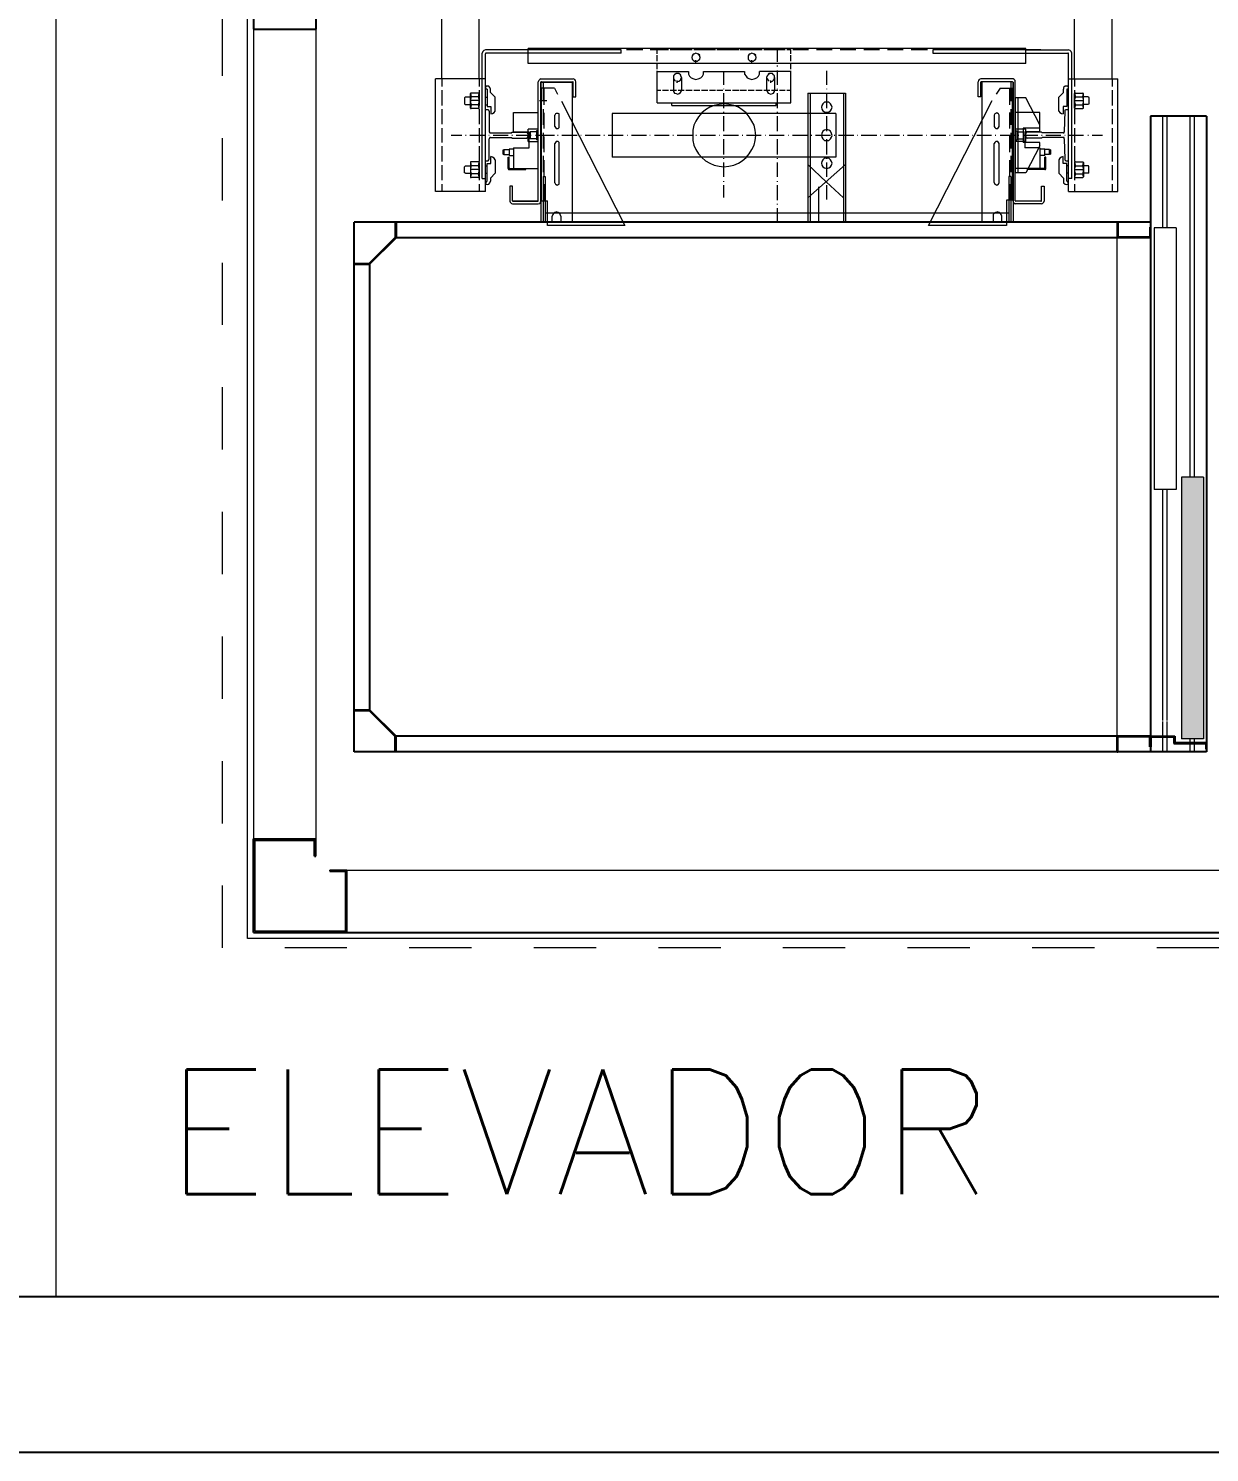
# Model space of a CAD drawing. Extents: x -31 to 207, y 425 to 518.
# Drawn here: x 99.252 to 101.148, y 493.317 to 495.603 of the extents above; entities that cross this region are included whole.
import ezdxf

# ---------------------------------------------------------------- set-up
doc = ezdxf.new("R2010")
doc.units = 0
doc.header["$LTSCALE"] = 0.01
doc.header["$MEASUREMENT"] = 0
doc.linetypes.add('HIDDEN', pattern=[0.375, 0.25, -0.125])
for name, color, linetype, lineweight in [('2COTA', 1, 'CONTINUOUS', 9), ('2H', 1, 'HIDDEN', 15), ('3', 1, 'CONTINUOUS', 25), ('AR-ESQ-VT1', 1, 'CONTINUOUS', 9), ('P', 1, 'CONTINUOUS', 18)]:
    doc.layers.add(name, color=color, linetype=linetype, lineweight=lineweight)
for name, color, linetype in [('47', 1, 'CONTINUOUS'), ('AR-ELV', 2, 'CONTINUOUS'), ('BANC', 2, 'CONTINUOUS'), ('PAREDE', 1, 'CONTINUOUS'), ('TEXTO', 2, 'CONTINUOUS')]:
    doc.layers.add(name, color=color, linetype=linetype)
doc.styles.add('UNB-100', font='simplex.shx', dxfattribs={"height": 0.2})

msp = doc.modelspace()

# ---------------------------------------------------------------- hatches: boundary and pattern name
at = {"layer": '2COTA', "lineweight": 9, "ltscale": 35}
msp.add_hatch(color=256, dxfattribs=at).paths.add_polyline_path([(101.1384, 494.8827), (101.1034, 494.8827), (101.1034, 494.4627), (101.1384, 494.4627)])

# ---------------------------------------------------------------- linework, layer by layer
at = {"layer": '2COTA'}
msp.add_line((99.2961, 496.7084), (99.2961, 493.5669), dxfattribs=at)
at = {"layer": '2COTA', "ltscale": 35}
for p, q in [((101.0733, 495.2827), (101.0733, 495.4619)), ((101.0804, 495.2827), (101.0804, 495.4619)), ((101.1172, 494.8827), (101.1172, 495.4619)), ((101.1243, 494.8827), (101.1243, 495.4619)), ((101.0945, 495.2827), (101.0595, 495.2827)), ((101.1384, 494.8827), (101.1034, 494.8827)), ((101.1384, 494.8827), (101.1034, 494.8827)), ((101.1384, 494.8827), (101.1034, 494.8827)), ((101.0945, 494.8627), (101.0595, 494.8627)), ((101.0733, 494.4919), (101.0733, 494.8627)), ((101.0804, 494.4919), (101.0804, 494.8627)), ((101.0733, 494.4419), (101.0733, 494.4906)), ((101.0804, 494.4419), (101.0804, 494.4906)), ((101.0733, 494.4564), (101.0733, 494.4627)), ((101.0804, 494.4564), (101.0804, 494.4627)), ((101.1384, 494.4627), (101.1034, 494.4627)), ((101.1172, 494.4419), (101.1172, 494.4627)), ((101.1172, 494.4564), (101.1172, 494.4627)), ((101.1243, 494.4419), (101.1243, 494.4627)), ((101.1243, 494.4564), (101.1243, 494.4627))]:
    msp.add_line(p, q, dxfattribs=at)
at = {"layer": '2COTA', "lineweight": 9, "ltscale": 35}
msp.add_line((100.9997, 494.4669), (100.9997, 495.2669), dxfattribs=at)
at = {"layer": '2COTA', "linetype": 'Continuous'}
for p, q in [((101.0595, 495.2827), (101.0595, 494.8627)), ((101.0945, 495.2827), (101.0945, 494.8627)), ((101.1034, 494.8827), (101.1034, 494.4627)), ((101.1384, 494.8827), (101.1384, 494.4627))]:
    msp.add_line(p, q, dxfattribs=at)
at = {"layer": '2COTA', "ltscale": 0.5}
msp.add_line((101.0534, 494.953), (101.0534, 494.668), dxfattribs=at)
at = {"layer": '2H', "lineweight": 9, "ltscale": 20}
for p, q in [((99.5634, 494.1269), (99.5634, 495.7769)), ((101.3634, 494.1269), (99.5634, 494.1269))]:
    msp.add_line(p, q, dxfattribs=at)
at = {"layer": '3'}
for p, q in [((99.8409, 495.2919), (99.8409, 495.2674)), ((99.8422, 495.2919), (99.8422, 495.2669)), ((100.9997, 495.2919), (100.9997, 495.2669)), ((100.9997, 495.2919), (101.001, 495.2919)), ((100.9997, 495.2919), (101.001, 495.2919)), ((101.001, 495.2919), (101.001, 495.2681)), ((101.0534, 495.2669), (100.9997, 495.2669)), ((101.0522, 495.2681), (101.001, 495.2681)), ((101.0272, 495.2669), (101.0022, 495.2669)), ((101.0272, 495.2669), (101.0022, 495.2669)), ((101.0534, 495.284), (101.0522, 495.284)), ((99.7747, 495.2244), (99.7747, 495.2257)), ((99.7747, 495.2244), (99.7747, 495.2257)), ((99.7747, 495.2257), (99.7992, 495.2257)), ((99.7747, 495.2257), (99.7992, 495.2257)), ((99.7747, 495.2244), (99.7997, 495.2244)), ((99.7747, 495.2244), (99.7997, 495.2244)), ((99.7747, 494.5093), (99.7997, 494.5093)), ((99.7747, 494.5093), (99.7997, 494.5093)), ((99.7747, 494.508), (99.7992, 494.508)), ((99.7747, 494.508), (99.7992, 494.508)), ((99.8409, 494.4419), (99.8409, 494.4663)), ((99.8422, 494.4419), (99.8422, 494.4669)), ((100.9997, 494.4419), (100.9997, 494.4669)), ((101.0534, 494.4669), (100.9997, 494.4669)), ((100.9997, 494.4669), (100.9997, 494.4669)), ((101.001, 494.4419), (101.001, 494.4656)), ((101.0522, 494.4656), (101.001, 494.4656)), ((101.0272, 494.4669), (101.0022, 494.4669)), ((101.0272, 494.4669), (101.0022, 494.4669)), ((101.0534, 494.4669), (101.0924, 494.4669)), ((101.0547, 494.4656), (101.0911, 494.4656)), ((101.0797, 494.4669), (101.09, 494.4669)), ((101.0797, 494.4669), (101.09, 494.4669)), ((101.0911, 494.4656), (101.0911, 494.4551)), ((101.0924, 494.4669), (101.0924, 494.4669)), ((101.0924, 494.4669), (101.0924, 494.4564)), ((99.8422, 494.4419), (99.8409, 494.4419)), ((100.9997, 494.4419), (101.001, 494.4419)), ((100.9997, 494.4419), (101.001, 494.4419)), ((101.0534, 494.4497), (101.0522, 494.4497)), ((101.0534, 494.4497), (101.0547, 494.4497)), ((101.0911, 494.4551), (101.1422, 494.4551)), ((101.0924, 494.4564), (101.1434, 494.4564)), ((101.121, 494.4564), (101.1434, 494.4564)), ((101.121, 494.4564), (101.1434, 494.4564)), ((101.1422, 494.4551), (101.1422, 494.4462)), ((101.1422, 494.4462), (101.1434, 494.4462)), ((101.1434, 494.4564), (101.1434, 494.446))]:
    msp.add_line(p, q, dxfattribs=at)
at = {"layer": '3', "ltscale": 35}
for p, q in [((99.7992, 495.2257), (99.8409, 495.2674)), ((99.7997, 495.2244), (99.8422, 495.2669)), ((99.7992, 494.508), (99.8409, 494.4663)), ((99.7997, 494.5093), (99.8422, 494.4669))]:
    msp.add_line(p, q, dxfattribs=at)
at = {"layer": '3', "ltscale": 0.5}
for p, q in [((101.0522, 495.284), (101.0522, 495.2681)), ((101.0534, 495.284), (101.0534, 495.2669)), ((101.0522, 494.4497), (101.0522, 494.4656)), ((101.0534, 494.4497), (101.0534, 494.4669)), ((101.0534, 494.4497), (101.0534, 494.4669)), ((101.0547, 494.4497), (101.0547, 494.4656))]:
    msp.add_line(p, q, dxfattribs=at)
at = {"layer": '47', "lineweight": 25, "ltscale": 35}
for p, q in [((99.6134, 495.7519), (99.6134, 495.6019)), ((99.7134, 495.6294), (99.7134, 495.6019)), ((99.6134, 494.1519), (99.6134, 494.3019)), ((99.7134, 494.2743), (99.7134, 494.3019)), ((99.6154, 494.1539), (99.6154, 494.2999)), ((99.6154, 494.2999), (99.7114, 494.2999)), ((99.7114, 494.2743), (99.7114, 494.2999)), ((99.7114, 494.2743), (99.7134, 494.2743)), ((99.7359, 494.2519), (99.7359, 494.2499)), ((99.7359, 494.2519), (99.7634, 494.2519)), ((99.7359, 494.2499), (99.7614, 494.2499)), ((99.7614, 494.1539), (99.7614, 494.2499)), ((99.7634, 494.1519), (99.7634, 494.2519)), ((99.6134, 494.1519), (99.7634, 494.1519)), ((99.6154, 494.1539), (99.7614, 494.1539))]:
    msp.add_line(p, q, dxfattribs=at)
at = {"layer": '47'}
for p, q in [((101.1434, 495.4619), (101.0534, 495.4619)), ((101.0534, 495.2919), (99.7747, 495.2919)), ((100.9997, 495.2669), (99.8422, 495.2669)), ((100.9997, 494.4669), (99.8422, 494.4669)), ((100.9997, 494.4419), (99.7747, 494.4419)), ((101.0534, 494.4419), (100.7547, 494.4419)), ((101.1434, 494.4419), (101.0534, 494.4419))]:
    msp.add_line(p, q, dxfattribs=at)
at = {"layer": '47', "ltscale": 0.5}
for p, q in [((99.7747, 495.2919), (99.7747, 495.2919)), ((99.7747, 494.4419), (99.7747, 494.5093))]:
    msp.add_line(p, q, dxfattribs=at)
at = {"layer": 'AR-ELV', "lineweight": 13}
for p, q in [((99.6134, 495.6019), (99.6134, 494.3019)), ((99.6134, 495.6019), (99.6134, 494.1519)), ((99.6134, 495.6019), (99.6134, 494.3519)), ((99.7134, 495.6019), (99.7134, 494.3019)), ((99.7634, 494.2519), (101.2134, 494.2519)), ((99.8614, 494.1519), (101.3634, 494.1519))]:
    msp.add_line(p, q, dxfattribs=at)
at = {"layer": 'AR-ELV'}
msp.add_line((99.7634, 494.1519), (101.3634, 494.1519), dxfattribs=at)
at = {"layer": 'AR-ESQ-VT1'}
for p, q in [((99.6034, 494.1419), (99.6034, 495.7619)), ((101.3734, 494.1419), (99.6034, 494.1419))]:
    msp.add_line(p, q, dxfattribs=at)
at = {"layer": 'BANC'}
for p, q in [((204.284, 493.5669), (-17.6131, 493.5669)), ((204.284, 493.3169), (-17.6131, 493.3169))]:
    msp.add_line(p, q, dxfattribs=at)
at = {"layer": 'P', "linetype": 'Continuous'}
for points in [[(99.9158, 495.5218), (99.9158, 495.641)], [(99.9754, 495.5218), (99.9754, 495.641)], [(100.9312, 495.5218), (100.9312, 495.641)], [(100.9917, 495.5218), (100.9917, 495.641)], [(99.9858, 495.5684), (99.9832, 495.5676), (99.9815, 495.5658), (99.9806, 495.5632)], [(99.9806, 495.3619), (99.9806, 495.5632)], [(100.0541, 495.5684), (99.9858, 495.5684)], [(99.9867, 495.5632), (99.9858, 495.5632), (99.9858, 495.5624)], [(99.9858, 495.3619), (99.9858, 495.5624)], [(100.2036, 495.5632), (99.9867, 495.5632)], [(100.2036, 495.5684), (100.0299, 495.5684)], [(100.8534, 495.571), (100.0541, 495.571)], [(100.0541, 495.5468), (100.0541, 495.571)], [(100.0852, 495.5684), (100.0541, 495.5684)], [(100.1241, 495.5684), (100.0981, 495.5684)], [(100.1612, 495.5684), (100.1362, 495.5684)], [(100.2001, 495.5684), (100.1742, 495.5684)], [(100.2036, 495.5632), (100.2036, 495.5684)], [(100.2381, 495.5684), (100.2122, 495.5684)], [(100.2762, 495.5684), (100.2502, 495.5684)], [(100.2615, 495.5693), (100.2675, 495.5693)], [(100.2615, 495.5624), (100.2615, 495.5693)], [(100.2615, 495.5503), (100.2615, 495.5598)], [(100.2701, 495.5693), (100.2796, 495.5693)], [(100.2822, 495.5693), (100.2926, 495.5693)], [(100.3142, 495.5684), (100.2883, 495.5684)], [(100.2952, 495.5693), (100.3047, 495.5693)], [(100.3073, 495.5693), (100.3176, 495.5693)], [(100.3237, 495.5632), (100.3211, 495.5624), (100.3194, 495.5615), (100.3176, 495.5589), (100.3168, 495.5563), (100.3176, 495.5537), (100.3194, 495.552), (100.3211, 495.5503), (100.3237, 495.5503), (100.3263, 495.5503), (100.328, 495.552), (100.3297, 495.5537), (100.3306, 495.5563), (100.3297, 495.5589), (100.328, 495.5615), (100.3263, 495.5624), (100.3237, 495.5632)], [(100.3185, 495.5598), (100.3176, 495.5589), (100.3168, 495.5563), (100.3176, 495.5537), (100.3194, 495.552), (100.3211, 495.5503)], [(100.3202, 495.5693), (100.3297, 495.5693)], [(100.3297, 495.5598), (100.328, 495.5615), (100.3263, 495.5624), (100.3237, 495.5632), (100.3211, 495.5624), (100.3202, 495.5615)], [(100.3522, 495.5684), (100.3271, 495.5684)], [(100.3323, 495.5693), (100.3427, 495.5693)], [(100.3453, 495.5693), (100.3548, 495.5693)], [(100.3574, 495.5693), (100.3669, 495.5693)], [(100.3902, 495.5684), (100.3652, 495.5684)], [(100.3704, 495.5693), (100.3799, 495.5693)], [(100.3825, 495.5693), (100.3928, 495.5693)], [(100.3946, 495.5693), (100.4049, 495.5693)], [(100.4283, 495.5684), (100.4023, 495.5684)], [(100.4075, 495.5693), (100.417, 495.5693)], [(100.4136, 495.5632), (100.411, 495.5624), (100.4092, 495.5615), (100.4075, 495.5589), (100.4075, 495.5563), (100.4075, 495.5537), (100.4092, 495.552), (100.411, 495.5503), (100.4136, 495.5503), (100.4162, 495.5503), (100.4179, 495.552), (100.4196, 495.5537), (100.4205, 495.5563), (100.4196, 495.5589), (100.4179, 495.5615), (100.4162, 495.5624), (100.4136, 495.5632)], [(100.4084, 495.5598), (100.4075, 495.5589), (100.4075, 495.5563), (100.4075, 495.5537), (100.4092, 495.552), (100.411, 495.5503)], [(100.4196, 495.5598), (100.4179, 495.5615), (100.4162, 495.5624), (100.4136, 495.5632), (100.411, 495.5624), (100.4101, 495.5615)], [(100.4196, 495.5693), (100.43, 495.5693)], [(100.4326, 495.5693), (100.4421, 495.5693)], [(100.4663, 495.5684), (100.4412, 495.5684)], [(100.4447, 495.5693), (100.455, 495.5693)], [(100.4542, 495.571), (100.4542, 495.5494)], [(100.4576, 495.5693), (100.4671, 495.5693)], [(100.4697, 495.5693), (100.4758, 495.5693)], [(100.4758, 495.5624), (100.4758, 495.5693)], [(100.4758, 495.5503), (100.4758, 495.5598)], [(100.5043, 495.5684), (100.4792, 495.5684)], [(100.5423, 495.5684), (100.5173, 495.5684)], [(100.5804, 495.5684), (100.5553, 495.5684)], [(100.6184, 495.5684), (100.5933, 495.5684)], [(100.6564, 495.5684), (100.6313, 495.5684)], [(100.6953, 495.5684), (100.6694, 495.5684)], [(100.8776, 495.5684), (100.7039, 495.5684), (100.7039, 495.5632)], [(100.7039, 495.5632), (100.9208, 495.5632)], [(100.7325, 495.5684), (100.7074, 495.5684)], [(100.7713, 495.5684), (100.7454, 495.5684)], [(100.8094, 495.5684), (100.7834, 495.5684)], [(100.8534, 495.5684), (100.8215, 495.5684)], [(100.8534, 495.5468), (100.8534, 495.571)], [(100.8534, 495.5684), (100.9217, 495.5684)], [(100.9217, 495.5624), (100.9217, 495.5632), (100.9208, 495.5632)], [(100.9269, 495.5632), (100.926, 495.5658), (100.9243, 495.5676), (100.9217, 495.5684)], [(100.9217, 495.3619), (100.9217, 495.5624)], [(100.9269, 495.3619), (100.9269, 495.5632)], [(100.8534, 495.5468), (100.0541, 495.5468)], [(100.2615, 495.5373), (100.2615, 495.5477)], [(100.3237, 495.5503), (100.3263, 495.5503), (100.328, 495.552), (100.3297, 495.5537), (100.3306, 495.5563), (100.3297, 495.5572)], [(100.3237, 495.5485), (100.3237, 495.552)], [(100.4136, 495.5503), (100.4162, 495.5503), (100.4179, 495.552), (100.4196, 495.5537), (100.4205, 495.5563), (100.4205, 495.5572)], [(100.4136, 495.5485), (100.4136, 495.552)], [(100.4542, 495.5434), (100.4542, 495.5416)], [(100.4758, 495.5373), (100.4758, 495.5477)], [(99.9858, 495.5218), (99.9054, 495.5218)], [(99.9054, 495.3411), (99.9054, 495.5218)], [(99.9158, 495.5218), (99.9158, 495.5097)], [(99.9754, 495.5218), (99.9754, 495.5097)], [(99.9858, 495.3411), (99.9858, 495.5218)], [(100.0748, 495.5218), (100.0731, 495.5209), (100.0713, 495.5192), (100.0705, 495.5174)], [(100.0705, 495.3264), (100.0705, 495.5174)], [(100.0748, 495.5218), (100.1267, 495.5218)], [(100.0757, 495.5174), (100.0748, 495.5174), (100.0748, 495.5166)], [(100.0748, 495.5166), (100.0748, 495.2919)], [(100.0748, 495.3256), (100.0748, 495.5166)], [(100.0748, 495.5166), (100.1249, 495.5166)], [(100.0757, 495.5174), (100.1258, 495.5174)], [(100.0783, 495.5166), (100.0783, 495.4863)], [(100.1249, 495.5166), (100.1249, 495.2919)], [(100.1267, 495.5166), (100.1267, 495.5174), (100.1258, 495.5174)], [(100.131, 495.5174), (100.1301, 495.5192), (100.1292, 495.5209), (100.1267, 495.5218)], [(100.1267, 495.4932), (100.1267, 495.5166)], [(100.131, 495.4932), (100.131, 495.5174)], [(100.2615, 495.5252), (100.2615, 495.5347)], [(100.2615, 495.5338), (100.3116, 495.5338)], [(100.2615, 495.4837), (100.2615, 495.5338)], [(100.2615, 495.5122), (100.2615, 495.5226)], [(100.3004, 495.5243), (100.2995, 495.5269), (100.2986, 495.5287), (100.296, 495.5304), (100.2934, 495.5304), (100.2917, 495.5304), (100.2891, 495.5287), (100.2874, 495.5269), (100.2874, 495.5243)], [(100.2883, 495.5278), (100.2874, 495.5269), (100.2874, 495.5243), (100.2874, 495.5218), (100.2891, 495.52), (100.2908, 495.5183)], [(100.2874, 495.5243), (100.2874, 495.5045)], [(100.2995, 495.5278), (100.2986, 495.5287), (100.296, 495.5304), (100.2934, 495.5304), (100.2917, 495.5304), (100.29, 495.5295)], [(100.2934, 495.5174), (100.296, 495.5183), (100.2986, 495.52), (100.2995, 495.5218), (100.3004, 495.5243), (100.3004, 495.5243)], [(100.2934, 495.5157), (100.2934, 495.5192)], [(100.3004, 495.5243), (100.3004, 495.5036)], [(100.3116, 495.5338), (100.3116, 495.5295), (100.3133, 495.5261), (100.3159, 495.5235), (100.3202, 495.5218), (100.3237, 495.5209), (100.3271, 495.5218), (100.3315, 495.5235), (100.3341, 495.5261), (100.3358, 495.5295), (100.3358, 495.5338)], [(100.3358, 495.5338), (100.4015, 495.5338)], [(100.3686, 495.5122), (100.3686, 495.5321)], [(100.4015, 495.5338), (100.4015, 495.5295), (100.4041, 495.5261), (100.4058, 495.5235), (100.4101, 495.5218), (100.4136, 495.5209), (100.417, 495.5218), (100.4213, 495.5235), (100.4239, 495.5261), (100.4257, 495.5295), (100.4257, 495.5338)], [(100.4758, 495.4837), (100.4758, 495.5338), (100.4257, 495.5338)], [(100.4499, 495.5243), (100.4499, 495.5269), (100.4481, 495.5287), (100.4464, 495.5304), (100.4438, 495.5304), (100.4412, 495.5304), (100.4395, 495.5287), (100.4378, 495.5269), (100.4369, 495.5243)], [(100.4386, 495.5278), (100.4378, 495.5269), (100.4369, 495.5243), (100.4378, 495.5218), (100.4395, 495.52), (100.4412, 495.5183)], [(100.4369, 495.5243), (100.4369, 495.5045)], [(100.449, 495.5278), (100.4481, 495.5287), (100.4464, 495.5304), (100.4438, 495.5304), (100.4412, 495.5304), (100.4395, 495.5295)], [(100.4438, 495.5174), (100.4464, 495.5183), (100.4481, 495.52), (100.4499, 495.5218), (100.4499, 495.5243), (100.4499, 495.5243)], [(100.4438, 495.5157), (100.4438, 495.5192)], [(100.4499, 495.5243), (100.4499, 495.5045)], [(100.4542, 495.5356), (100.4542, 495.5122)], [(100.4758, 495.5252), (100.4758, 495.5347)], [(100.4758, 495.5122), (100.4758, 495.5226)], [(100.5337, 495.5122), (100.5337, 495.5347)], [(100.7808, 495.5218), (100.7783, 495.5209), (100.7774, 495.5192), (100.7765, 495.5174)], [(100.7765, 495.4932), (100.7765, 495.5174)], [(100.8327, 495.5218), (100.7808, 495.5218)], [(100.7817, 495.5174), (100.7808, 495.5174), (100.7808, 495.5166)], [(100.7808, 495.4932), (100.7808, 495.5166)], [(100.8318, 495.5174), (100.7817, 495.5174)], [(100.7826, 495.5166), (100.7826, 495.2919)], [(100.8292, 495.5166), (100.8292, 495.4863)], [(100.8327, 495.5166), (100.8318, 495.5174), (100.8318, 495.5174)], [(100.8362, 495.5174), (100.8362, 495.5192), (100.8344, 495.5209), (100.8327, 495.5218)], [(100.8327, 495.5166), (100.8327, 495.2919)], [(100.8327, 495.3256), (100.8327, 495.5166)], [(100.8362, 495.3264), (100.8362, 495.5174)], [(100.9217, 495.5218), (101.0012, 495.5218)], [(100.9217, 495.3411), (100.9217, 495.5218)], [(100.9312, 495.5218), (100.9312, 495.5097)], [(100.9917, 495.5218), (100.9917, 495.5097)], [(101.0012, 495.3411), (101.0012, 495.5218)], [(99.9158, 495.5036), (99.9158, 495.4794)], [(99.9538, 495.4932), (99.9521, 495.4915)], [(99.9521, 495.4915), (99.9521, 495.482)], [(99.9538, 495.4932), (99.9616, 495.4932)], [(99.9625, 495.4993), (99.9616, 495.4993), (99.9616, 495.4984)], [(99.9616, 495.4751), (99.9616, 495.4984)], [(99.9616, 495.4984), (99.9625, 495.4932)], [(99.9625, 495.4932), (99.9616, 495.4889), (99.9616, 495.4846), (99.9625, 495.4803)], [(99.9746, 495.4932), (99.9754, 495.4984), (99.9754, 495.4993), (99.9746, 495.4993), (99.9625, 495.4993)], [(99.9746, 495.4932), (99.9625, 495.4932)], [(99.9754, 495.4984), (99.9754, 495.4993), (99.9746, 495.4993)], [(99.9746, 495.4803), (99.9754, 495.4846), (99.9754, 495.4889), (99.9746, 495.4932)], [(99.9754, 495.5036), (99.9754, 495.4794)], [(99.9754, 495.4751), (99.9754, 495.4984)], [(99.9884, 495.5105), (99.9867, 495.5105), (99.9858, 495.5079), (99.9867, 495.5062), (99.9884, 495.5053)], [(99.9858, 495.4924), (99.9884, 495.4924)], [(99.9936, 495.5053), (99.9927, 495.5079), (99.991, 495.5105), (99.9884, 495.5105)], [(99.9884, 495.5053), (99.9884, 495.4777)], [(99.9936, 495.5001), (99.9936, 495.5053)], [(99.9936, 495.5001), (100.0013, 495.4924)], [(99.9944, 495.4656), (99.997, 495.4664), (99.9996, 495.4682), (100.0013, 495.4699), (100.0013, 495.4924)], [(100.0757, 495.3264), (100.0757, 495.5071)], [(100.0964, 495.5071), (100.0757, 495.5071)], [(100.08, 495.4803), (100.08, 495.5071)], [(100.0964, 495.5071), (100.1016, 495.4976)], [(100.1267, 495.4932), (100.131, 495.4932)], [(100.2615, 495.5036), (100.2615, 495.5105)], [(100.2615, 495.5036), (100.2675, 495.5036)], [(100.2701, 495.5036), (100.2796, 495.5036)], [(100.2822, 495.5036), (100.2926, 495.5036)], [(100.2874, 495.5045), (100.2874, 495.5019), (100.2891, 495.4993), (100.2917, 495.4984), (100.2943, 495.4976), (100.2969, 495.4984), (100.2986, 495.5001), (100.3004, 495.5027), (100.3004, 495.5045)], [(100.2952, 495.5036), (100.3047, 495.5036)], [(100.3073, 495.5036), (100.3176, 495.5036)], [(100.3202, 495.5036), (100.3297, 495.5036)], [(100.3323, 495.5036), (100.3427, 495.5036)], [(100.3453, 495.5036), (100.3548, 495.5036)], [(100.3574, 495.5036), (100.3669, 495.5036)], [(100.3686, 495.5053), (100.3686, 495.5062)], [(100.3686, 495.4751), (100.3686, 495.4993)], [(100.3704, 495.5036), (100.3799, 495.5036)], [(100.3825, 495.5036), (100.3928, 495.5036)], [(100.3946, 495.5036), (100.4049, 495.5036)], [(100.4075, 495.5036), (100.417, 495.5036)], [(100.4196, 495.5036), (100.43, 495.5036)], [(100.4326, 495.5036), (100.4421, 495.5036)], [(100.4369, 495.5045), (100.4378, 495.5019), (100.4395, 495.4993), (100.4412, 495.4984), (100.4438, 495.4976), (100.4464, 495.4984), (100.4481, 495.4993), (100.4499, 495.5019), (100.4499, 495.5045)], [(100.4447, 495.5036), (100.455, 495.5036)], [(100.4542, 495.5062), (100.4542, 495.5053)], [(100.4542, 495.4993), (100.4542, 495.4751)], [(100.4576, 495.5036), (100.4671, 495.5036)], [(100.4697, 495.5036), (100.4758, 495.5036)], [(100.4758, 495.5036), (100.4758, 495.5105)], [(100.5034, 495.4993), (100.5034, 495.3109)], [(100.5034, 495.4993), (100.5639, 495.4993)], [(100.5069, 495.4993), (100.5069, 495.348)], [(100.5337, 495.5053), (100.5337, 495.5062)], [(100.5337, 495.4751), (100.5337, 495.4993)], [(100.5605, 495.4993), (100.5605, 495.3964)], [(100.5639, 495.4993), (100.5639, 495.2919)], [(100.5639, 495.4993), (100.5639, 495.3109)], [(100.7808, 495.4932), (100.7765, 495.4932)], [(100.812, 495.5071), (100.8059, 495.4976)], [(100.812, 495.5071), (100.8318, 495.5071)], [(100.8275, 495.4803), (100.8275, 495.5071)], [(100.8318, 495.3273), (100.8318, 495.5071)], [(100.8362, 495.4915), (100.8362, 495.3714)], [(100.8759, 495.4483), (100.8534, 495.4915), (100.8362, 495.4915)], [(100.8534, 495.4915), (100.8362, 495.4915)], [(100.8405, 495.4915), (100.8405, 495.3714)], [(100.9139, 495.5001), (100.9062, 495.4924)], [(100.9062, 495.4699), (100.9062, 495.4924)], [(100.9191, 495.5053), (100.9208, 495.5062), (100.9217, 495.5079), (100.9208, 495.5105), (100.9191, 495.5105), (100.9165, 495.5105), (100.9139, 495.5079), (100.9139, 495.5053)], [(100.9139, 495.5001), (100.9139, 495.5053)], [(100.9191, 495.5053), (100.9191, 495.4777)], [(100.9217, 495.4924), (100.9191, 495.4924)], [(100.9312, 495.5036), (100.9312, 495.4794)], [(100.9329, 495.4993), (100.9321, 495.4993), (100.9312, 495.4984)], [(100.9329, 495.4993), (100.9321, 495.4993), (100.9312, 495.4984)], [(100.9312, 495.4751), (100.9312, 495.4984)], [(100.9312, 495.4984), (100.9329, 495.4932)], [(100.9329, 495.4932), (100.9312, 495.4889), (100.9312, 495.4846), (100.9329, 495.4803)], [(100.9329, 495.4993), (100.945, 495.4993)], [(100.9329, 495.4932), (100.945, 495.4932)], [(100.945, 495.4932), (100.9459, 495.4984), (100.945, 495.4993), (100.945, 495.4993)], [(100.945, 495.4803), (100.9459, 495.4846), (100.9459, 495.4889), (100.945, 495.4932)], [(100.9459, 495.4751), (100.9459, 495.4984)], [(100.9537, 495.4932), (100.9459, 495.4932)], [(100.9537, 495.4932), (100.9546, 495.4915)], [(100.9546, 495.4915), (100.9546, 495.482)], [(100.9917, 495.5036), (100.9917, 495.4794)], [(99.9158, 495.4734), (99.9158, 495.4492)], [(99.9521, 495.482), (99.9538, 495.4811)], [(99.9538, 495.4811), (99.9616, 495.4811)], [(99.9754, 495.4872), (99.9616, 495.4872)], [(99.9625, 495.4803), (99.9616, 495.4751)], [(99.9616, 495.4751), (99.9616, 495.4742), (99.9625, 495.4742)], [(99.9746, 495.4803), (99.9625, 495.4803)], [(99.9746, 495.4742), (99.9625, 495.4742)], [(99.9754, 495.4751), (99.9746, 495.4803)], [(99.9746, 495.4742), (99.9754, 495.4742), (99.9754, 495.4751)], [(99.9754, 495.4734), (99.9754, 495.4492)], [(99.9858, 495.4803), (99.9884, 495.4803)], [(99.9858, 495.3904), (99.9858, 495.4725)], [(99.9918, 495.4699), (99.991, 495.4716), (99.9901, 495.4725), (99.9884, 495.4725), (99.9858, 495.4725)], [(99.9884, 495.4777), (99.9944, 495.4777)], [(99.9918, 495.4699), (99.9918, 495.4371)], [(99.9944, 495.4777), (99.9944, 495.4656)], [(100.0307, 495.4682), (100.0705, 495.4682)], [(100.0307, 495.4371), (100.0307, 495.4682)], [(100.0705, 495.3783), (100.0705, 495.4682)], [(100.0722, 495.4872), (100.0843, 495.4872)], [(100.0783, 495.4734), (100.0783, 495.4483)], [(100.08, 495.4422), (100.08, 495.4673)], [(100.1076, 495.4863), (100.2096, 495.2867)], [(100.2615, 495.4837), (100.4758, 495.4837)], [(100.2848, 495.4794), (100.2848, 495.4837)], [(100.2848, 495.4794), (100.4525, 495.4794)], [(100.3686, 495.482), (100.3608, 495.4811), (100.3531, 495.4794), (100.3462, 495.4768), (100.3392, 495.4725), (100.3332, 495.4673), (100.328, 495.4613), (100.3237, 495.4543), (100.3202, 495.4474), (100.3185, 495.4397), (100.3185, 495.431), (100.3185, 495.4232), (100.3202, 495.4155), (100.3237, 495.4085), (100.328, 495.4016), (100.3332, 495.3956), (100.3392, 495.3904), (100.3462, 495.3869), (100.3531, 495.3835), (100.3608, 495.3818), (100.3686, 495.3809), (100.3764, 495.3818), (100.3842, 495.3835), (100.392, 495.3869), (100.398, 495.3904), (100.4041, 495.3956), (100.4092, 495.4016), (100.4136, 495.4085), (100.417, 495.4155), (100.4187, 495.4232), (100.4196, 495.431), (100.4187, 495.4397), (100.417, 495.4474), (100.4136, 495.4543), (100.4092, 495.4613), (100.4041, 495.4673), (100.398, 495.4725), (100.392, 495.4768), (100.3842, 495.4794), (100.3764, 495.4811), (100.3686, 495.482)], [(100.3686, 495.4682), (100.3686, 495.469)], [(100.4525, 495.4794), (100.4525, 495.4837)], [(100.4542, 495.469), (100.4542, 495.4682)], [(100.5337, 495.4846), (100.5302, 495.4846), (100.5276, 495.482), (100.5259, 495.4794), (100.525, 495.4768), (100.5259, 495.4734), (100.5276, 495.4708), (100.5302, 495.469), (100.5337, 495.4682), (100.5371, 495.469), (100.5397, 495.4708), (100.5415, 495.4734), (100.5423, 495.4768), (100.5415, 495.4794), (100.5397, 495.482), (100.5371, 495.4846), (100.5337, 495.4846), (100.5302, 495.4846), (100.5276, 495.482), (100.5259, 495.4794), (100.525, 495.4768), (100.5259, 495.4734), (100.5276, 495.4708), (100.5302, 495.469), (100.5337, 495.4682), (100.5371, 495.469), (100.5397, 495.4708), (100.5415, 495.4734), (100.5423, 495.4768), (100.5415, 495.4794), (100.5397, 495.482), (100.5371, 495.4846), (100.5337, 495.4846)], [(100.5337, 495.4682), (100.5337, 495.469)], [(100.8223, 495.2867), (100.697, 495.2867), (100.799, 495.4872)], [(100.8102, 495.4638), (100.8094, 495.4656), (100.8085, 495.4664), (100.8068, 495.4673), (100.805, 495.4664), (100.8033, 495.4656), (100.8025, 495.4638)], [(100.8275, 495.4422), (100.8275, 495.4682)], [(100.8292, 495.4734), (100.8292, 495.4483)], [(100.8362, 495.3783), (100.8362, 495.4682)], [(100.8759, 495.4682), (100.8362, 495.4682)], [(100.8759, 495.4371), (100.8759, 495.4682)], [(100.9062, 495.4699), (100.9079, 495.4682), (100.9105, 495.4664), (100.9131, 495.4656)], [(100.9131, 495.4777), (100.9131, 495.4656)], [(100.9191, 495.4777), (100.9131, 495.4777)], [(100.9157, 495.4699), (100.9148, 495.4371)], [(100.9183, 495.4725), (100.9174, 495.4725), (100.9157, 495.4716), (100.9157, 495.4699)], [(100.9217, 495.4725), (100.9183, 495.4725)], [(100.9217, 495.4803), (100.9191, 495.4803)], [(100.9217, 495.3904), (100.9217, 495.4725)], [(100.9312, 495.4872), (100.9459, 495.4872)], [(100.9329, 495.4803), (100.9312, 495.4751)], [(100.9312, 495.4751), (100.9321, 495.4742), (100.9329, 495.4742), (100.945, 495.4742)], [(100.9312, 495.4734), (100.9312, 495.4492)], [(100.9329, 495.4803), (100.945, 495.4803)], [(100.9459, 495.4751), (100.945, 495.4803)], [(100.945, 495.4742), (100.945, 495.4742), (100.9459, 495.4751)], [(100.9537, 495.4811), (100.9459, 495.4811)], [(100.9546, 495.482), (100.9537, 495.4811)], [(100.9917, 495.4734), (100.9917, 495.4492)], [(100.1042, 495.4638), (100.1042, 495.4656), (100.1025, 495.4664), (100.1007, 495.4664), (100.099, 495.4664), (100.0981, 495.4656), (100.0973, 495.4638)], [(100.0973, 495.4457), (100.0973, 495.4638)], [(100.0973, 495.4457), (100.0981, 495.444), (100.099, 495.4422), (100.1007, 495.4422), (100.1025, 495.4422), (100.1042, 495.444), (100.1042, 495.4457)], [(100.1042, 495.4457), (100.1042, 495.4638)], [(100.5484, 495.4664), (100.1889, 495.4664)], [(100.1889, 495.4664), (100.1889, 495.3964)], [(100.3686, 495.4379), (100.3686, 495.4621)], [(100.4542, 495.4621), (100.4542, 495.4379)], [(100.5337, 495.4379), (100.5337, 495.4621)], [(100.5484, 495.4664), (100.5484, 495.3964)], [(100.8025, 495.4638), (100.8025, 495.4457), (100.8033, 495.444), (100.805, 495.4422), (100.8068, 495.4422), (100.8085, 495.4422), (100.8094, 495.444), (100.8102, 495.4457)], [(100.8102, 495.4457), (100.8102, 495.4638)], [(100.8759, 495.4431), (100.8759, 495.4483)], [(99.9158, 495.4431), (99.9158, 495.4198)], [(99.9478, 495.431), (99.9305, 495.431)], [(99.9547, 495.431), (99.9538, 495.431)], [(99.9849, 495.431), (99.9607, 495.431)], [(99.9754, 495.4431), (99.9754, 495.4198)], [(99.9918, 495.431), (99.991, 495.431)], [(99.9918, 495.4371), (99.9927, 495.4353), (99.9936, 495.4353)], [(99.9936, 495.4276), (99.9927, 495.4276), (99.9918, 495.4258)], [(99.9918, 495.393), (99.9918, 495.4258)], [(99.9936, 495.4353), (100.0281, 495.4353)], [(99.9936, 495.4276), (100.0281, 495.4276)], [(100.0221, 495.431), (99.9979, 495.431)], [(100.0281, 495.4362), (100.0515, 495.4362)], [(100.0281, 495.4353), (100.0281, 495.4353), (100.0281, 495.4362)], [(100.029, 495.431), (100.0281, 495.431)], [(100.0281, 495.4267), (100.0281, 495.4276), (100.0281, 495.4276)], [(100.0281, 495.4267), (100.0515, 495.4267)], [(100.0307, 495.4371), (100.0558, 495.4371)], [(100.0592, 495.431), (100.035, 495.431)], [(100.0515, 495.4267), (100.0532, 495.4276), (100.0541, 495.4293), (100.0541, 495.4336), (100.0532, 495.4353), (100.0515, 495.4362)], [(100.0541, 495.4215), (100.0541, 495.4414)], [(100.0705, 495.4215), (100.0705, 495.4414), (100.0541, 495.4414)], [(100.0541, 495.4215), (100.0705, 495.4215)], [(100.0558, 495.4111), (100.0558, 495.4371)], [(100.0679, 495.4371), (100.0575, 495.4371), (100.0575, 495.4258)], [(100.0679, 495.4258), (100.0575, 495.4258)], [(100.0662, 495.431), (100.0653, 495.431)], [(100.0705, 495.4388), (100.0679, 495.4388), (100.0679, 495.4241)], [(100.0705, 495.4241), (100.0679, 495.4241)], [(100.0964, 495.431), (100.0713, 495.431)], [(100.0783, 495.4353), (100.0783, 495.4103)], [(100.08, 495.4042), (100.08, 495.4293)], [(100.1042, 495.418), (100.1042, 495.4198), (100.1025, 495.4215), (100.1007, 495.4215), (100.099, 495.4215), (100.0981, 495.4198), (100.0973, 495.418)], [(100.1025, 495.431), (100.1016, 495.431)], [(100.1327, 495.431), (100.1085, 495.431)], [(100.1396, 495.431), (100.1387, 495.431)], [(100.1699, 495.431), (100.1457, 495.431)], [(100.1768, 495.431), (100.1759, 495.431)], [(100.207, 495.431), (100.1828, 495.431)], [(100.2139, 495.431), (100.2131, 495.431)], [(100.2442, 495.431), (100.22, 495.431)], [(100.2502, 495.431), (100.2494, 495.431)], [(100.2805, 495.431), (100.2571, 495.431)], [(100.2874, 495.431), (100.2865, 495.431)], [(100.3176, 495.431), (100.2934, 495.431)], [(100.3246, 495.431), (100.3237, 495.431)], [(100.3548, 495.431), (100.3306, 495.431)], [(100.3617, 495.431), (100.3608, 495.431)], [(100.392, 495.431), (100.3678, 495.431)], [(100.3686, 495.431), (100.3686, 495.4319)], [(100.3686, 495.4008), (100.3686, 495.425)], [(100.3989, 495.431), (100.398, 495.431)], [(100.4283, 495.431), (100.4049, 495.431)], [(100.436, 495.431), (100.4352, 495.431)], [(100.4654, 495.431), (100.4412, 495.431)], [(100.4542, 495.4319), (100.4542, 495.431)], [(100.4542, 495.425), (100.4542, 495.4008)], [(100.4723, 495.431), (100.4715, 495.431)], [(100.5026, 495.431), (100.4784, 495.431)], [(100.5095, 495.431), (100.5086, 495.431)], [(100.5397, 495.431), (100.5155, 495.431)], [(100.5337, 495.4405), (100.5302, 495.4397), (100.5276, 495.4379), (100.5259, 495.4345), (100.525, 495.431), (100.5259, 495.4284), (100.5276, 495.4258), (100.5302, 495.4232), (100.5337, 495.4232), (100.5371, 495.4232), (100.5397, 495.4258), (100.5415, 495.4284), (100.5423, 495.431), (100.5415, 495.4345), (100.5397, 495.4379), (100.5371, 495.4397), (100.5337, 495.4405), (100.5302, 495.4397), (100.5276, 495.4379), (100.5259, 495.4345), (100.525, 495.431), (100.5259, 495.4284), (100.5276, 495.4258), (100.5302, 495.4232), (100.5337, 495.4232), (100.5371, 495.4232), (100.5397, 495.4258), (100.5415, 495.4284), (100.5423, 495.431), (100.5415, 495.4345), (100.5397, 495.4379), (100.5371, 495.4397), (100.5337, 495.4405)], [(100.5337, 495.431), (100.5337, 495.4319)], [(100.5337, 495.4008), (100.5337, 495.425)], [(100.5467, 495.431), (100.5458, 495.431)], [(100.5769, 495.431), (100.5527, 495.431)], [(100.5838, 495.431), (100.5829, 495.431)], [(100.6141, 495.431), (100.589, 495.431)], [(100.6201, 495.431), (100.6192, 495.431)], [(100.6504, 495.431), (100.6262, 495.431)], [(100.6573, 495.431), (100.6564, 495.431)], [(100.6875, 495.431), (100.6633, 495.431)], [(100.6944, 495.431), (100.6936, 495.431)], [(100.7247, 495.431), (100.7005, 495.431)], [(100.7316, 495.431), (100.7307, 495.431)], [(100.7618, 495.431), (100.7376, 495.431)], [(100.7679, 495.431), (100.767, 495.431)], [(100.7981, 495.431), (100.7748, 495.431)], [(100.8102, 495.418), (100.8094, 495.4198), (100.8085, 495.4215), (100.8068, 495.4215), (100.805, 495.4215), (100.8033, 495.4198), (100.8025, 495.418)], [(100.805, 495.431), (100.8042, 495.431)], [(100.8353, 495.431), (100.812, 495.431)], [(100.8275, 495.4042), (100.8275, 495.4301)], [(100.8292, 495.4353), (100.8292, 495.4103)], [(100.8362, 495.4215), (100.8362, 495.4414)], [(100.8534, 495.4414), (100.8362, 495.4414)], [(100.8362, 495.4388), (100.8387, 495.4388), (100.8387, 495.4241)], [(100.8362, 495.4241), (100.8387, 495.4241)], [(100.8534, 495.4215), (100.8362, 495.4215)], [(100.8387, 495.4371), (100.8491, 495.4371), (100.8491, 495.4258)], [(100.8387, 495.4258), (100.8491, 495.4258)], [(100.8422, 495.431), (100.8413, 495.431)], [(100.8725, 495.431), (100.8483, 495.431)], [(100.8491, 495.4431), (100.8491, 495.4198)], [(100.8759, 495.4431), (100.8491, 495.4431)], [(100.8759, 495.4371), (100.8517, 495.4371), (100.8517, 495.4111)], [(100.8534, 495.4215), (100.8534, 495.4414)], [(100.8552, 495.4362), (100.8534, 495.4353), (100.8534, 495.4336)], [(100.8534, 495.4293), (100.8534, 495.4336)], [(100.8534, 495.4293), (100.8534, 495.4276), (100.8552, 495.4267)], [(100.8785, 495.4362), (100.8552, 495.4362)], [(100.8785, 495.4267), (100.8552, 495.4267)], [(100.8785, 495.4362), (100.8794, 495.4353), (100.8794, 495.4353)], [(100.8794, 495.431), (100.8785, 495.431)], [(100.8794, 495.4276), (100.8794, 495.4276), (100.8785, 495.4267)], [(100.9131, 495.4353), (100.8794, 495.4353)], [(100.9131, 495.4276), (100.8794, 495.4276)], [(100.9096, 495.431), (100.8854, 495.431)], [(100.9131, 495.4353), (100.9148, 495.4353), (100.9148, 495.4371)], [(100.9148, 495.4258), (100.9148, 495.4276), (100.9131, 495.4276)], [(100.9148, 495.4258), (100.9157, 495.393), (100.9157, 495.3921), (100.9174, 495.3904), (100.9183, 495.3904), (100.9217, 495.3904)], [(100.9165, 495.431), (100.9157, 495.431)], [(100.9459, 495.431), (100.9226, 495.431)], [(100.9312, 495.4431), (100.9312, 495.4198)], [(100.9537, 495.431), (100.9528, 495.431)], [(100.9762, 495.431), (100.9597, 495.431)], [(100.9917, 495.4431), (100.9917, 495.4198)], [(99.9158, 495.4137), (99.9158, 495.3895)], [(99.9754, 495.4137), (99.9754, 495.3895)], [(100.0134, 495.4077), (100.0152, 495.4085)], [(100.0134, 495.4077), (100.0134, 495.4016), (100.0152, 495.4008)], [(100.0152, 495.4008), (100.0152, 495.4085)], [(100.0152, 495.4077), (100.016, 495.4077)], [(100.0152, 495.4016), (100.016, 495.4016)], [(100.016, 495.4085), (100.0238, 495.4085)], [(100.016, 495.4008), (100.016, 495.4085)], [(100.016, 495.4008), (100.0238, 495.4008)], [(100.0307, 495.4094), (100.0238, 495.4094), (100.0238, 495.399)], [(100.0238, 495.399), (100.0307, 495.399)], [(100.0307, 495.4111), (100.0558, 495.4111)], [(100.0307, 495.4111), (100.0307, 495.3783)], [(100.0973, 495.355), (100.0973, 495.418)], [(100.1042, 495.355), (100.1042, 495.418)], [(100.8025, 495.3558), (100.8025, 495.418)], [(100.8102, 495.3558), (100.8102, 495.418)], [(100.8759, 495.4146), (100.8759, 495.4198), (100.8491, 495.4198)], [(100.8759, 495.4111), (100.8517, 495.4111)], [(100.8759, 495.4146), (100.8534, 495.3714)], [(100.8759, 495.4111), (100.8759, 495.3783)], [(100.8837, 495.4094), (100.8759, 495.4094)], [(100.8837, 495.399), (100.8759, 495.399)], [(100.8837, 495.399), (100.8837, 495.4094)], [(100.8915, 495.4085), (100.8837, 495.4085)], [(100.8915, 495.4008), (100.8837, 495.4008)], [(100.8915, 495.4008), (100.8915, 495.4085)], [(100.8923, 495.4077), (100.8915, 495.4077)], [(100.8923, 495.4016), (100.8915, 495.4016)], [(100.8932, 495.4077), (100.8923, 495.4085)], [(100.8923, 495.4008), (100.8923, 495.4085)], [(100.8923, 495.4008), (100.8932, 495.4016), (100.8932, 495.4077)], [(100.9312, 495.4137), (100.9312, 495.3895)], [(100.9917, 495.4137), (100.9917, 495.3895)], [(99.9158, 495.3835), (99.9158, 495.3593)], [(99.9521, 495.3809), (99.9538, 495.3826)], [(99.9521, 495.3714), (99.9521, 495.3809)], [(99.9538, 495.3826), (99.9616, 495.3826)], [(99.9625, 495.3887), (99.9616, 495.3887), (99.9616, 495.3878)], [(99.9616, 495.3878), (99.9616, 495.3645)], [(99.9616, 495.3878), (99.9625, 495.3826)], [(99.9625, 495.3826), (99.9616, 495.3783), (99.9616, 495.374), (99.9625, 495.3697)], [(99.9754, 495.3766), (99.9616, 495.3766)], [(99.9754, 495.3878), (99.9754, 495.3887), (99.9625, 495.3887)], [(99.9746, 495.3826), (99.9625, 495.3826)], [(99.9746, 495.3826), (99.9754, 495.3878)], [(99.9746, 495.3697), (99.9754, 495.374), (99.9754, 495.3783), (99.9746, 495.3826)], [(99.9754, 495.3878), (99.9754, 495.3645)], [(99.9754, 495.3835), (99.9754, 495.3593)], [(99.9858, 495.3904), (99.9884, 495.3904)], [(99.9858, 495.3826), (99.9884, 495.3826)], [(99.9884, 495.3904), (99.9901, 495.3904), (99.991, 495.3921), (99.9918, 495.393)], [(99.9884, 495.3576), (99.9884, 495.3861)], [(99.9884, 495.3861), (99.9944, 495.3861)], [(100.0013, 495.3921), (99.9996, 495.3947), (99.997, 495.3964), (99.9944, 495.3973)], [(99.9944, 495.3861), (99.9944, 495.3973)], [(100.0013, 495.3921), (100.0013, 495.3705)], [(100.0221, 495.3783), (100.0221, 495.3964)], [(100.0221, 495.3964), (100.0238, 495.3964)], [(100.0221, 495.3783), (100.0229, 495.3766), (100.0238, 495.3766)], [(100.0238, 495.3792), (100.0238, 495.3964)], [(100.0238, 495.3792), (100.0238, 495.3783), (100.0247, 495.3783)], [(100.0238, 495.3766), (100.0506, 495.3766)], [(100.0247, 495.3783), (100.0705, 495.3783)], [(100.0506, 495.3766), (100.0506, 495.3783)], [(100.0783, 495.3982), (100.0783, 495.3722)], [(100.08, 495.3662), (100.08, 495.3913)], [(100.5484, 495.3964), (100.1889, 495.3964)], [(100.3686, 495.3938), (100.3686, 495.3947)], [(100.3686, 495.3645), (100.3686, 495.3878)], [(100.4542, 495.3947), (100.4542, 495.3938)], [(100.4542, 495.3878), (100.4542, 495.3645)], [(100.5639, 495.3843), (100.5034, 495.3308)], [(100.5605, 495.3308), (100.5328, 495.3567), (100.5034, 495.3843)], [(100.5337, 495.3947), (100.5302, 495.3947), (100.5276, 495.3921), (100.5259, 495.3895), (100.525, 495.3869), (100.5259, 495.3835), (100.5276, 495.3809), (100.5302, 495.3792), (100.5337, 495.3783), (100.5371, 495.3792), (100.5397, 495.3809), (100.5415, 495.3835), (100.5423, 495.3869), (100.5415, 495.3895), (100.5397, 495.3921), (100.5371, 495.3947), (100.5337, 495.3947), (100.5302, 495.3947), (100.5276, 495.3921), (100.5259, 495.3895), (100.525, 495.3869), (100.5259, 495.3835), (100.5276, 495.3809), (100.5302, 495.3792), (100.5337, 495.3783), (100.5371, 495.3792), (100.5397, 495.3809), (100.5415, 495.3835), (100.5423, 495.3869), (100.5415, 495.3895), (100.5397, 495.3921), (100.5371, 495.3947), (100.5337, 495.3947)], [(100.5337, 495.3938), (100.5337, 495.3947)], [(100.5337, 495.3645), (100.5337, 495.3878)], [(100.5605, 495.3964), (100.5605, 495.2919)], [(100.8275, 495.3662), (100.8275, 495.3913)], [(100.8292, 495.3982), (100.8292, 495.3722)], [(100.8828, 495.3783), (100.8362, 495.3783)], [(100.856, 495.3766), (100.856, 495.3783)], [(100.8837, 495.3766), (100.856, 495.3766)], [(100.8828, 495.3783), (100.8828, 495.3783), (100.8837, 495.3792)], [(100.8837, 495.3792), (100.8837, 495.3964)], [(100.8854, 495.3964), (100.8837, 495.3964)], [(100.8837, 495.3766), (100.8846, 495.3766), (100.8854, 495.3783)], [(100.8854, 495.3783), (100.8854, 495.3964)], [(100.9131, 495.3973), (100.9105, 495.3964), (100.9079, 495.3947), (100.9062, 495.3921), (100.9062, 495.3705)], [(100.9131, 495.3861), (100.9131, 495.3973)], [(100.9191, 495.3861), (100.9131, 495.3861)], [(100.9191, 495.3576), (100.9191, 495.3861)], [(100.9217, 495.3826), (100.9191, 495.3826)], [(100.9329, 495.3887), (100.9321, 495.3887), (100.9312, 495.3878)], [(100.9312, 495.3878), (100.9312, 495.3645)], [(100.9312, 495.3878), (100.9329, 495.3826)], [(100.9312, 495.3835), (100.9312, 495.3593)], [(100.9329, 495.3826), (100.9312, 495.3783), (100.9312, 495.374), (100.9329, 495.3697)], [(100.9312, 495.3766), (100.9459, 495.3766)], [(100.9329, 495.3887), (100.945, 495.3887)], [(100.9329, 495.3826), (100.945, 495.3826)], [(100.9459, 495.3878), (100.945, 495.3887), (100.945, 495.3887)], [(100.945, 495.3826), (100.9459, 495.3878)], [(100.945, 495.3697), (100.9459, 495.374), (100.9459, 495.3783), (100.945, 495.3826)], [(100.9459, 495.3878), (100.9459, 495.3645)], [(100.9537, 495.3826), (100.9459, 495.3826)], [(100.9546, 495.3809), (100.9537, 495.3826)], [(100.9546, 495.3714), (100.9546, 495.3809)], [(100.9917, 495.3835), (100.9917, 495.3593)], [(99.9158, 495.3532), (99.9158, 495.3411)], [(99.9538, 495.3705), (99.9521, 495.3714)], [(99.9538, 495.3705), (99.9616, 495.3705)], [(99.9625, 495.3697), (99.9616, 495.3645)], [(99.9616, 495.3645), (99.9616, 495.3636), (99.9625, 495.3636)], [(99.9746, 495.3697), (99.9625, 495.3697)], [(99.9746, 495.3636), (99.9625, 495.3636)], [(99.9754, 495.3645), (99.9746, 495.3697)], [(99.9746, 495.3636), (99.9754, 495.3636), (99.9754, 495.3645)], [(99.9746, 495.3636), (99.9754, 495.3636), (99.9754, 495.3645)], [(99.9754, 495.3532), (99.9754, 495.3411)], [(99.9806, 495.3619), (99.9858, 495.3619)], [(99.9858, 495.3705), (99.9884, 495.3705)], [(99.9884, 495.3576), (99.9867, 495.3567), (99.9858, 495.355), (99.9867, 495.3532), (99.9884, 495.3524), (99.991, 495.3532), (99.9927, 495.355), (99.9936, 495.3576)], [(99.9936, 495.3627), (100.0013, 495.3705)], [(99.9936, 495.3627), (99.9936, 495.3576)], [(100.0783, 495.3653), (100.0783, 495.2919)], [(100.0783, 495.3653), (100.0817, 495.3653)], [(100.0783, 495.3593), (100.0783, 495.3342)], [(100.08, 495.3264), (100.08, 495.3532)], [(100.0817, 495.3653), (100.0817, 495.2919)], [(100.0973, 495.355), (100.0981, 495.3532), (100.099, 495.3524), (100.1007, 495.3515), (100.1025, 495.3524), (100.1042, 495.3532), (100.1042, 495.355)], [(100.3686, 495.3567), (100.3686, 495.3576)], [(100.4542, 495.3576), (100.4542, 495.3567)], [(100.5337, 495.3567), (100.5337, 495.3576)], [(100.8025, 495.3558), (100.8033, 495.3532), (100.805, 495.3524), (100.8068, 495.3515), (100.8085, 495.3524), (100.8094, 495.3532), (100.8102, 495.3558)], [(100.8258, 495.3653), (100.8258, 495.2919)], [(100.8292, 495.3653), (100.8258, 495.3653)], [(100.8275, 495.3273), (100.8275, 495.3532)], [(100.8292, 495.3653), (100.8292, 495.2919)], [(100.8292, 495.3593), (100.8292, 495.3342)], [(100.8534, 495.3714), (100.8362, 495.3714)], [(100.9139, 495.3627), (100.9062, 495.3705)], [(100.9139, 495.3627), (100.9139, 495.3576)], [(100.9139, 495.3576), (100.9139, 495.355), (100.9165, 495.3532), (100.9191, 495.3524)], [(100.9217, 495.3705), (100.9191, 495.3705)], [(100.9191, 495.3524), (100.9208, 495.3532), (100.9217, 495.355), (100.9208, 495.3567), (100.9191, 495.3576)], [(100.9269, 495.3619), (100.9217, 495.3619)], [(100.9329, 495.3697), (100.9312, 495.3645)], [(100.9312, 495.3645), (100.9321, 495.3636), (100.9329, 495.3636), (100.945, 495.3636)], [(100.9312, 495.3645), (100.9321, 495.3636), (100.9329, 495.3636)], [(100.9312, 495.3532), (100.9312, 495.3411)], [(100.9329, 495.3697), (100.945, 495.3697)], [(100.9459, 495.3645), (100.945, 495.3697)], [(100.945, 495.3636), (100.945, 495.3636), (100.9459, 495.3645)], [(100.9537, 495.3705), (100.9459, 495.3705)], [(100.9537, 495.3705), (100.9546, 495.3714)], [(100.9917, 495.3532), (100.9917, 495.3411)], [(99.9858, 495.3411), (99.9054, 495.3411)], [(100.029, 495.3498), (100.0247, 495.3498), (100.0247, 495.3256)], [(100.029, 495.3264), (100.029, 495.3498)], [(100.3686, 495.3316), (100.3686, 495.3515)], [(100.4542, 495.3515), (100.4542, 495.3273)], [(100.5034, 495.3455), (100.5034, 495.2919)], [(100.5069, 495.348), (100.5069, 495.2919)], [(100.5207, 495.2936), (100.5207, 495.3489)], [(100.5337, 495.3282), (100.5337, 495.3515)], [(100.8785, 495.3498), (100.8828, 495.3498), (100.8828, 495.3256)], [(100.8785, 495.3264), (100.8785, 495.3498)], [(100.9217, 495.3411), (101.0012, 495.3411)], [(100.0247, 495.3256), (100.0255, 495.3238), (100.0273, 495.3221), (100.029, 495.3213)], [(100.029, 495.3264), (100.029, 495.3256), (100.0299, 495.3256)], [(100.029, 495.3213), (100.0705, 495.3213)], [(100.0299, 495.3256), (100.0696, 495.3256), (100.0299, 495.3256)], [(100.0696, 495.3256), (100.0705, 495.3256), (100.0705, 495.3264)], [(100.0705, 495.3213), (100.0731, 495.3221), (100.0739, 495.3238), (100.0748, 495.3256)], [(100.0757, 495.3264), (100.0852, 495.3264)], [(100.0783, 495.3213), (100.0783, 495.2919)], [(100.0852, 495.2867), (100.0852, 495.3264)], [(100.1068, 495.3014), (100.1059, 495.304), (100.105, 495.3057), (100.1025, 495.3074), (100.0999, 495.3083), (100.0973, 495.3074), (100.0947, 495.3057), (100.0938, 495.304), (100.0929, 495.3014)], [(100.4542, 495.3213), (100.4542, 495.3204)], [(100.4542, 495.3143), (100.4542, 495.2919)], [(100.8146, 495.3014), (100.8137, 495.304), (100.8128, 495.3057), (100.8102, 495.3074), (100.8076, 495.3083), (100.805, 495.3074), (100.8025, 495.3057), (100.8007, 495.304), (100.8007, 495.3014)], [(100.8318, 495.3273), (100.8223, 495.3273), (100.8223, 495.2867)], [(100.8292, 495.3213), (100.8292, 495.2919)], [(100.8327, 495.3256), (100.8327, 495.3238), (100.8344, 495.3221), (100.8362, 495.3213)], [(100.8362, 495.3264), (100.837, 495.3256), (100.837, 495.3256)], [(100.8785, 495.3213), (100.8362, 495.3213)], [(100.8776, 495.3256), (100.837, 495.3256)], [(100.8776, 495.3256), (100.8785, 495.3256), (100.8785, 495.3264)], [(100.8785, 495.3213), (100.8802, 495.3221), (100.882, 495.3238), (100.8828, 495.3256)], [(100.8258, 495.3066), (100.0817, 495.3066)], [(100.2096, 495.2867), (100.0852, 495.2867)], [(100.0929, 495.2919), (100.0929, 495.3014)], [(100.1068, 495.3014), (100.1068, 495.2919)], [(100.8007, 495.3014), (100.8007, 495.2919)], [(100.8146, 495.2919), (100.8146, 495.3014)]]:
    msp.add_lwpolyline(points, dxfattribs=at)
at = {"layer": 'PAREDE', "lineweight": 25, "ltscale": 35}
for p, q in [((99.6134, 495.6019), (99.7134, 495.6019)), ((99.7747, 495.2108), (99.7747, 495.2919)), ((99.7747, 495.1994), (99.7747, 495.2244)), ((99.7747, 495.2244), (99.7997, 495.2244)), ((99.7997, 495.2244), (99.7997, 494.5093)), ((99.7747, 494.4419), (99.7747, 495.2007)), ((99.7747, 494.5093), (99.7997, 494.5093)), ((99.6134, 494.3019), (99.7134, 494.3019))]:
    msp.add_line(p, q, dxfattribs=at)
at = {"layer": 'PAREDE', "ltscale": 0.5}
for p, q in [((101.0534, 495.4619), (101.0534, 494.4419)), ((101.0534, 495.4619), (101.0534, 494.4419)), ((101.1434, 495.4619), (101.1434, 494.4419)), ((101.1434, 495.4619), (101.1434, 494.4419))]:
    msp.add_line(p, q, dxfattribs=at)

# ---------------------------------------------------------------- texts
at = {"layer": 'TEXTO', "style": 'UNB-100'}
msp.add_text('ELEVADOR', height=0.2, dxfattribs=at).set_placement((99.4714, 493.7315))

doc.saveas('drawing.dxf')
